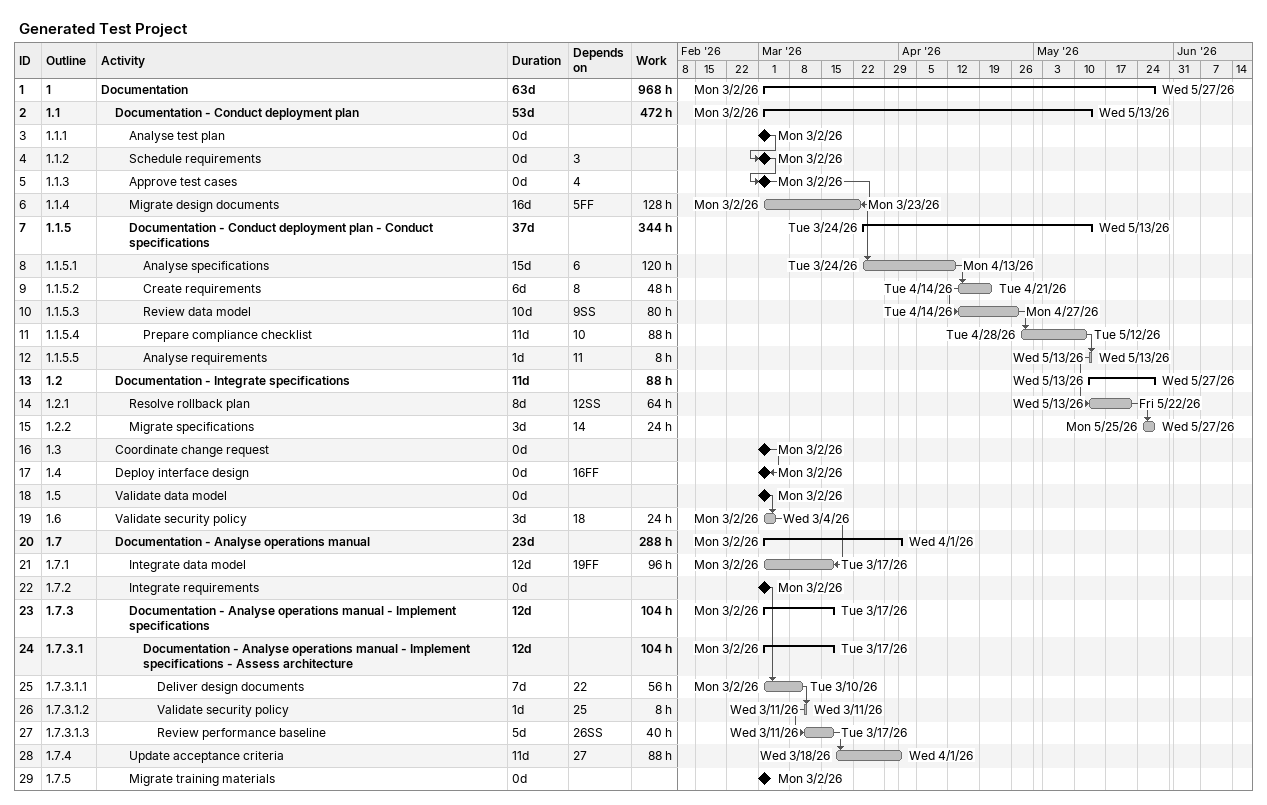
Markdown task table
Generated Test Project

| ID | WBS | Task | Duration | Start | Finish | Predecessors | Work (h) |
|---|---|---|---|---|---|---|---|
| 1 | 1 | **Documentation** | 63d | 2026-03-02 | 2026-05-27 |  | 968 |
| 2 | 1.1 | **Documentation - Conduct deployment plan** | 53d | 2026-03-02 | 2026-05-13 |  | 472 |
| 3 | 1.1.1 | Analyse test plan | 0d | 2026-03-02 | 2026-03-02 |  |  |
| 4 | 1.1.2 | Schedule requirements | 0d | 2026-03-02 | 2026-03-02 | 3 |  |
| 5 | 1.1.3 | Approve test cases | 0d | 2026-03-02 | 2026-03-02 | 4 |  |
| 6 | 1.1.4 | Migrate design documents | 16d | 2026-03-02 | 2026-03-23 | 5FF | 128 |
| 7 | 1.1.5 | **Documentation - Conduct deployment plan - Conduct specifications** | 37d | 2026-03-24 | 2026-05-13 |  | 344 |
| 8 | 1.1.5.1 | Analyse specifications | 15d | 2026-03-24 | 2026-04-13 | 6 | 120 |
| 9 | 1.1.5.2 | Create requirements | 6d | 2026-04-14 | 2026-04-21 | 8 | 48 |
| 10 | 1.1.5.3 | Review data model | 10d | 2026-04-14 | 2026-04-27 | 9SS | 80 |
| 11 | 1.1.5.4 | Prepare compliance checklist | 11d | 2026-04-28 | 2026-05-12 | 10 | 88 |
| 12 | 1.1.5.5 | Analyse requirements | 1d | 2026-05-13 | 2026-05-13 | 11 | 8 |
| 13 | 1.2 | **Documentation - Integrate specifications** | 11d | 2026-05-13 | 2026-05-27 |  | 88 |
| 14 | 1.2.1 | Resolve rollback plan | 8d | 2026-05-13 | 2026-05-22 | 12SS | 64 |
| 15 | 1.2.2 | Migrate specifications | 3d | 2026-05-25 | 2026-05-27 | 14 | 24 |
| 16 | 1.3 | Coordinate change request | 0d | 2026-03-02 | 2026-03-02 |  |  |
| 17 | 1.4 | Deploy interface design | 0d | 2026-03-02 | 2026-03-02 | 16FF |  |
| 18 | 1.5 | Validate data model | 0d | 2026-03-02 | 2026-03-02 |  |  |
| 19 | 1.6 | Validate security policy | 3d | 2026-03-02 | 2026-03-04 | 18 | 24 |
| 20 | 1.7 | **Documentation - Analyse operations manual** | 23d | 2026-03-02 | 2026-04-01 |  | 288 |
| 21 | 1.7.1 | Integrate data model | 12d | 2026-03-02 | 2026-03-17 | 19FF | 96 |
| 22 | 1.7.2 | Integrate requirements | 0d | 2026-03-02 | 2026-03-02 |  |  |
| 23 | 1.7.3 | **Documentation - Analyse operations manual - Implement specifications** | 12d | 2026-03-02 | 2026-03-17 |  | 104 |
| 24 | 1.7.3.1 | **Documentation - Analyse operations manual - Implement specifications - Assess architecture** | 12d | 2026-03-02 | 2026-03-17 |  | 104 |
| 25 | 1.7.3.1.1 | Deliver design documents | 7d | 2026-03-02 | 2026-03-10 | 22 | 56 |
| 26 | 1.7.3.1.2 | Validate security policy | 1d | 2026-03-11 | 2026-03-11 | 25 | 8 |
| 27 | 1.7.3.1.3 | Review performance baseline | 5d | 2026-03-11 | 2026-03-17 | 26SS | 40 |
| 28 | 1.7.4 | Update acceptance criteria | 11d | 2026-03-18 | 2026-04-01 | 27 | 88 |
| 29 | 1.7.5 | Migrate training materials | 0d | 2026-03-02 | 2026-03-02 |  |  |
